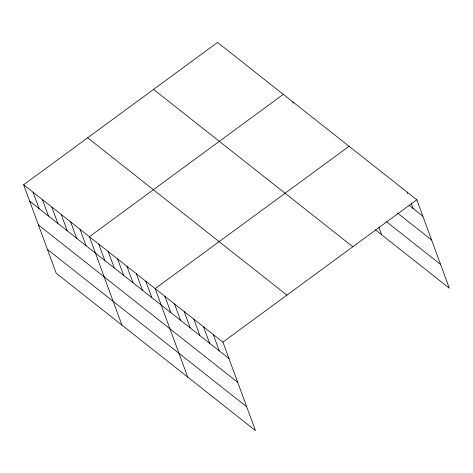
<?xml version="1.0" encoding="UTF-8"?>
<svg xmlns="http://www.w3.org/2000/svg" width="473" height="473" viewBox="0 0 473 473"><rect width="100%" height="100%" fill="white"/><g stroke="black" fill="none" stroke-linecap="round" stroke-linejoin="round"><path stroke-width="0.71" d="M23.65 184.772L222.913 342.109L255.455 430.56L56.192 273.223L23.65 184.772L217.545 42.44L416.808 199.777L449.35 288.228L375.521 229.937M283.297 94.358L89.409 236.695L121.951 325.146M349.056 146.281L155.162 288.613L187.71 377.07M222.913 342.109L416.808 199.777M409.18 205.406L422.844 216.196M397.432 212.992L431.595 239.965M386.518 221.754L440.605 264.46M153.559 89.409L352.823 246.746M87.635 137.803L286.898 295.14M29.693 201.191L228.956 358.528M38.437 224.965L237.7 382.302M47.448 249.454L246.711 406.792M407.129 192.133L407.631 193.498M411.155 203.083L413.171 208.552M378.926 227.472L381.599 234.732M292.692 101.778L293.195 103.144M213.234 334.464L219.277 350.889M203.556 326.825L209.598 343.244M193.877 319.18L199.919 335.605M184.198 311.541L190.241 327.96M174.519 303.897L180.562 320.322M164.841 296.258L170.883 312.677M145.767 281.199L151.809 297.618M136.378 273.778L142.42 290.197M126.983 266.364L133.025 282.783M117.588 258.944L123.63 275.363M108.193 251.53L114.235 267.949M98.798 244.109L104.84 260.528M80.014 229.275L86.056 245.694M70.619 221.861L76.661 238.28M61.224 214.44L67.267 230.859M51.829 207.026L57.872 223.445M42.44 199.606L48.477 216.025M33.045 192.186L39.088 208.611"/></g></svg>
